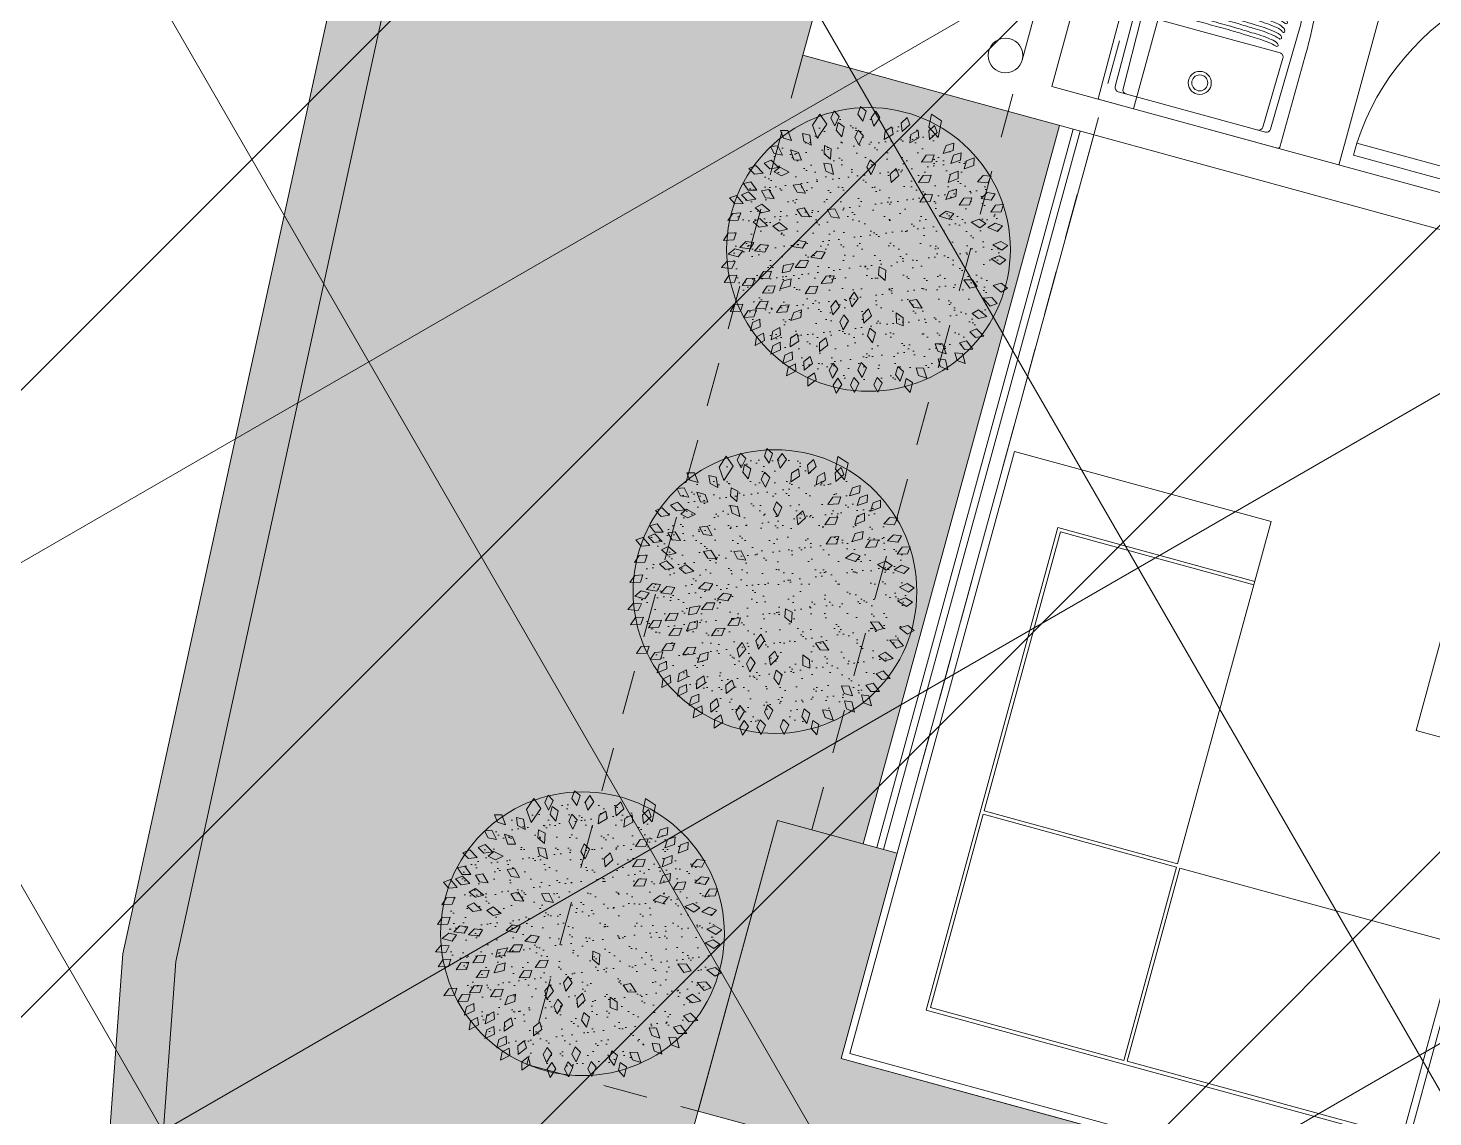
# Model space of a CAD drawing. Header units: inches. Extents: x 0 to 766, y -245 to 236.
# Drawn here: x 187.176 to 191.137, y 65.661 to 68.73 of the extents above; entities that cross this region are included whole.
import ezdxf

# ---------------------------------------------------------------- set-up
doc = ezdxf.new("R2010")
doc.units = ezdxf.units.IN
doc.header["$MEASUREMENT"] = 0
doc.linetypes.add('HIDDEN2', pattern=[0.1875, 0.125, -0.0625])
for name, color, linetype, lineweight in [('A-PLACAS', 251, 'Continuous', 9), ('A-VIGAS', 251, 'HIDDEN2', 9), ('COC-LAV', 251, 'Continuous', 9), ('DLP_ETAPAS', 251, 'Continuous', 9), ('DLP_HATCH', 251, 'Continuous', 9), ('HATCH', 251, 'Continuous', 9), ('MOBILIARIO', 251, 'Continuous', 9), ('MURO-BAJO', 251, 'Continuous', 9), ('MUROS', 251, 'Continuous', 9), ('PROYECCIONES', 251, 'HIDDEN2', 9), ('PUERTAS', 251, 'Continuous', 9), ('RED-PLUVIAL', 251, 'Continuous', 9), ('VIDRIOS', 251, 'Continuous', 9), ('XREF_PAISAJISMO_200612$0$A-MURO BAJO', 251, 'Continuous', 9), ('XREF_PAISAJISMO_200612$0$HATCH MUROS', 251, 'Continuous', 9), ('XREF_VEGETACION_200612$0$0_PA_alternathera verde', 251, 'Continuous', 9), ('XREF_VEGETACION_200612$0$0_PA_arrayan', 251, 'Continuous', 9), ('XREF_VEGETACION_200612$0$0_PA_VEGETACION', 251, 'Continuous', 9)]:
    doc.layers.add(name, color=color, linetype=linetype, lineweight=lineweight)
doc.layers.add('relleno', color=7, linetype='Continuous')

# ---------------------------------------------------------------- blocks, each defined once
blk = doc.blocks.new('XREF_VEGETACION_200612$0$vib 2')
at = {"layer": 'XREF_VEGETACION_200612$0$0_PA_arrayan', "color": 68, "true_color": 0x3d5200}
for points in [[(471.9991278601013, 17.40327505128238), (471.9866738549131, 17.38433920615082), (471.9947412778862, 17.36167107864796), (472.0110900439348, 17.38599382868125)], [(472.0238042046054, 17.40891701607177), (472.0178819022391, 17.39633102536962), (472.0247516089712, 17.3832593512432), (472.0325724509072, 17.399456377245)], [(472.0691685130013, 17.41660571361439), (472.0648215750683, 17.40339265348848), (472.0732307002172, 17.39125394889214), (472.0790227100223, 17.4082822148728)], [(472.0956921621608, 17.40829769946393), (472.0877171243825, 17.39690122633817), (472.0922654877425, 17.38285224325039), (472.1027251134618, 17.39748458584128)], [(472.1916999459867, 17.40313652296629), (472.1872218011545, 17.38091908173373), (472.2031735761645, 17.36290608109706), (472.2092520207831, 17.39157541718157)], [(471.9312554757778, 17.3750014276066), (471.9362852374229, 17.36203291477503), (471.9504886970377, 17.35799270809355), (471.9441533511697, 17.37482638305241)], [(472.030705056617, 17.38915131883394), (472.0274703579561, 17.37562292085584), (472.0368584490883, 17.36422444376731), (472.0412164100832, 17.38167487057731)], [(472.0650128810584, 17.3758903175073), (472.0593512305805, 17.36318494300917), (472.0664888819454, 17.35025762820493), (472.0739742462451, 17.36661239941043)], [(472.1233968454622, 17.38147155532374), (472.1115935541864, 17.37411199403718), (472.1102724547834, 17.35940430110412), (472.1256297008644, 17.3687672179945)], [(472.1495084159559, 17.39750684251197), (472.1393987686251, 17.3879530025446), (472.1410202030202, 17.37327538402019), (472.1542160061473, 17.38549749511912)], [(472.1685617030637, 17.37516873027289), (472.1563760033923, 17.36846130522355), (472.154257793917, 17.35384710925976), (472.170101040688, 17.36236184658062)], [(472.1970701181393, 17.38396217420498), (472.1868647333844, 17.37451066907229), (472.1883382153296, 17.35981746023259), (472.2016564808482, 17.37190600950316)], [(471.9690640062734, 17.37018244325063), (471.9712709731591, 17.35644890312261), (471.984315701971, 17.34952816723208), (471.9816401853354, 17.36731442121183)], [(472.2301299494396, 17.35317426655325), (472.216849733088, 17.34903703548267), (472.2118540585104, 17.33514082122968), (472.229079194109, 17.34031807180304)], [(471.9138282526026, 17.34757867194693), (471.9201314029929, 17.33517902991852), (471.9346680541604, 17.33258147185742), (471.9266788235137, 17.34869610537996)], [(471.9672958700494, 17.32413026281313), (471.9626095443429, 17.33722679589073), (471.9485174655376, 17.34163982772762), (471.9544070842902, 17.32464507527751)], [(472.0072622541147, 17.34896166609289), (472.0063585641862, 17.33508131408768), (472.0175366961939, 17.32543191514983), (472.0188851998752, 17.3433676548255)], [(472.1965609583441, 17.33334824426671), (472.1826713152425, 17.33260082083919), (472.1744144473753, 17.32035804059637), (472.1923836147395, 17.32114432560812)], [(472.2427193064499, 17.33677128993281), (472.2295514937284, 17.33228915479364), (472.2249198925387, 17.31826739294021), (472.2420041621569, 17.32389206639803)], [(472.2652836304198, 17.32779293227077), (472.2522345667672, 17.32297600741501), (472.2479625335379, 17.30884054608046), (472.264897601269, 17.31489964674247)], [(471.8767784409972, 17.30959797979472), (471.8865132369244, 17.29966245889579), (471.9011591910421, 17.30154860921541), (471.8887008433954, 17.31452161171296)], [(471.9031515122751, 17.31885644349842), (471.9129879981514, 17.30902158849829), (471.9276137748297, 17.31105829947583), (471.9150226352793, 17.3239024586428)], [(471.920530002957, 17.30365578525095), (471.9328255470115, 17.29715190766251), (471.9462039124707, 17.30340337730459), (471.9303899802034, 17.31197243595434)], [(472.0059207432759, 17.31863085172833), (472.0092072874428, 17.30511495535762), (472.0227586467599, 17.29924791217451), (472.0186844011268, 17.31676675181666)], [(472.0858690981479, 17.32473780537327), (472.0804718505148, 17.31191787771129), (472.0878757557742, 17.29914119105299), (472.0950207297554, 17.31564751004578)], [(472.1308908290395, 17.30936928412336), (472.1207254950664, 17.2998747165982), (472.1222610845667, 17.28518786874244), (472.1355281224477, 17.29733261763874)], [(472.2375130577273, 17.30498623644828), (472.2246111890482, 17.29978790865365), (472.2207564112678, 17.28553300692428), (472.2375061007713, 17.29208717517187)], [(471.8674055556874, 17.2834126044072), (471.8757167310754, 17.27225889690928), (471.8904833037422, 17.2721595655193), (471.8798815137007, 17.28668923405706)], [(471.9531595826988, 17.28075862140554), (471.9600395856749, 17.26866951944026), (471.9746824210687, 17.26675930827994), (471.9659432856084, 17.28247989132526)], [(472.1913401827306, 17.29818071918495), (472.1774505396288, 17.29743329575765), (472.1691936717617, 17.2851905155149), (472.1871628391261, 17.28597680052635)], [(472.2947827198608, 17.29633274976908), (472.2809356677341, 17.29765183076583), (472.2709557496599, 17.28676777038925), (472.2888430447632, 17.28488259300386)], [(471.8432023853429, 17.25905713633304), (471.8522458463065, 17.248488473169), (471.8669855839673, 17.24938383272581), (471.8554293522136, 17.26316652939764)], [(471.8641238487728, 17.26429892228333), (471.8739965423655, 17.25450041482125), (471.8886147074063, 17.25659105728167), (471.8759762794365, 17.26938868824808)], [(471.8982852881148, 17.27098195765526), (471.905596492749, 17.25914865236626), (471.9202986570771, 17.25776738515364), (471.9109986551812, 17.27316281254658)], [(472.1935039490474, 17.26467152883387), (472.1796143059458, 17.26392410540634), (472.1713574380786, 17.25168132516353), (472.1893266054428, 17.2524676101753)], [(472.2350661995038, 17.27384185733024), (472.2216746009388, 17.27008075175502), (472.2162890624615, 17.25633093319752), (472.2336533384089, 17.26102040445849)], [(472.2614461514057, 17.25911742810021), (472.247556508304, 17.25837000467263), (472.2392996404368, 17.24612722443015), (472.2572688078012, 17.24691350944158)], [(472.3013743825365, 17.26605887792175), (472.2876041292039, 17.26802380805665), (472.27712633719, 17.25761816489685), (472.2949059541694, 17.25489889294519)], [(471.8626886242028, 17.23282966493801), (471.8487989811011, 17.2320822415104), (471.8405421132339, 17.21983946126758), (471.8585112805981, 17.22062574627935)], [(471.8875433468671, 17.24168499085601), (471.8983226230563, 17.23289362963541), (471.9126679937606, 17.23639675315681), (471.898844281489, 17.24790389002589)], [(471.9596715611343, 17.23897057432196), (471.9672595637616, 17.2273128282531), (471.9819901928693, 17.22627837132236), (471.9723300109548, 17.24145038850105)], [(472.0121751053676, 17.23879815353993), (472.0185452591874, 17.22643280002396), (472.0330957531845, 17.22391393927114), (472.0250194416004, 17.23998510634376)], [(472.2303035076272, 17.23186319229057), (472.2170309881666, 17.23602504938171), (472.2050109889733, 17.2274471035644), (472.2221185369953, 17.2218936343279)], [(472.3160978734025, 17.2472291267417), (472.3022082303008, 17.24648170331412), (472.2939513624336, 17.23423892307136), (472.3119205297978, 17.23502520808304)], [(471.8840771310779, 17.21759840403476), (471.8942489705281, 17.20811080636852), (471.9087952631908, 17.210653817342), (471.8957660037138, 17.22305331803207)], [(471.9179686242347, 17.21006536739594), (471.9287884193358, 17.20132392236419), (471.9431174452183, 17.20489331339161), (471.9292406941218, 17.21633643354752)], [(472.2855023918595, 17.21469772316737), (472.2737293897624, 17.22210564115389), (472.2599197582529, 17.21687538182732), (472.2750463125652, 17.20714416532985)], [(472.3143617069008, 17.21054551540897), (472.3013713616356, 17.21551861878223), (472.288844847143, 17.20769890205324), (472.3055770190808, 17.20110014140263)], [(471.8550422716805, 17.19861191274353), (471.8411526285786, 17.19786448931595), (471.8328957607115, 17.18562170907313), (471.8508649280757, 17.1864079940849)], [(471.8853725824287, 17.18197588400755), (471.8715792613734, 17.18377174634582), (471.8612299039518, 17.17323835486857), (471.8790415405041, 17.17073739040887)], [(471.9756770814882, 17.18322690456202), (471.9619528263375, 17.18549089392448), (471.9512511746037, 17.17531562069885), (471.9689674367252, 17.1722102581862)], [(472.3233366244269, 17.17668400320403), (472.311261622581, 17.18358872316204), (472.2976849031984, 17.17778060592329), (472.3132084730252, 17.16869611365746)], [(471.8660329037291, 17.16782945297891), (471.8525135439806, 17.17110172119393), (471.8410890306565, 17.16174533137982), (471.8585272836685, 17.1573389097268)], [(471.910446139305, 17.17683221118372), (471.896628000266, 17.17842590524867), (471.8864339929978, 17.1677420973663), (471.9042803415284, 17.16550221700888)], [(472.0081281987939, 17.16505209735902), (471.9943778646585, 17.16715189221545), (471.9837985925572, 17.1568494392622), (472.0015507046439, 17.15395604396474)], [(472.320219637316, 17.15175342620461), (472.3084552124438, 17.15917495803504), (472.2946395399031, 17.15396067694493), (472.3097548271959, 17.14421196882793)], [(471.8529816687287, 17.14894762808089), (471.8391069233886, 17.14993366511248), (471.8293913657062, 17.13881298734668), (471.8473187878926, 17.1373580805982)], [(471.9158437026969, 17.13271523026833), (471.9019540595952, 17.1319678068408), (471.893697191728, 17.11972502659802), (471.9116663590921, 17.1205113116097)], [(471.9338902948323, 17.12975302772929), (471.9475505362749, 17.13237574216433), (471.9540722237375, 17.14562448277169), (471.9363753537723, 17.14241044896286)], [(471.9794218933341, 17.15051873528043), (471.9655125491025, 17.15062347457134), (471.9565212977791, 17.1389094259676), (471.9745048867752, 17.1385935989407)], [(472.1012330537493, 17.13995780387387), (472.1003802427454, 17.12607423298343), (472.111593665671, 17.11646586780844), (472.1128764240457, 17.13440642941719)], [(471.8561739585929, 17.12575092121491), (471.8422843154911, 17.12500349778767), (471.8340274476239, 17.11276071754486), (471.8519966149883, 17.11354700255632)], [(471.8871920905565, 17.12063593790088), (471.8733024474548, 17.11988851447361), (471.8650455795875, 17.1076457342308), (471.8830147469517, 17.10843201924257)], [(471.9496185623283, 17.11952516827088), (471.9361875401698, 17.11590736907021), (471.9306553898372, 17.10221588092062), (471.9480687823412, 17.10671954402957)], [(472.0237692395729, 17.12447901158595), (472.0098795964709, 17.1237315881587), (472.0016227286038, 17.11148880791583), (472.0195918959681, 17.11227509292732)], [(472.2705270150441, 17.10602029360768), (472.2624571855337, 17.11734984253687), (472.2476961478407, 17.11776613722128), (472.2579835942099, 17.10301223376928)], [(472.3230863208236, 17.10305201458183), (472.3120773882045, 17.11155402786463), (472.2978301032031, 17.10767119318691), (472.3119545166792, 17.0965352081011)], [(471.9223469630639, 17.10711095016765), (471.90845160975, 17.10647850763439), (471.900093699364, 17.09430448327791), (471.9180687588504, 17.09494202256789)], [(471.9957871998629, 17.10666925006131), (471.9818975567611, 17.1059218266337), (471.9736406888939, 17.09367904639092), (471.9916098562584, 17.09446533140266)], [(472.0584880827169, 17.09626565518792), (472.0502723602935, 17.08504145221687), (472.0545207645998, 17.07089887126759), (472.0652893641604, 17.08530534493025)], [(472.1532569721846, 17.08109375610911), (472.1610950348405, 17.06960264645468), (472.175844572892, 17.06888664204416), (472.1658588991897, 17.08384643952288)], [(472.3049827001154, 17.07648424577365), (472.2958495072797, 17.08697546190407), (472.2811179345431, 17.08595453107415), (472.2927911951269, 17.07227081055546)], [(471.8663644296191, 17.07586084740194), (471.8524747865171, 17.0751134239747), (471.8442179186499, 17.06287064373188), (471.8621870860145, 17.06365692874331)], [(471.889638327005, 17.06576830096182), (471.8757536645921, 17.06493344950857), (471.8675740352948, 17.05263893042056), (471.8855378964714, 17.05353832550565)], [(471.9100743109877, 17.08089120877986), (471.8961922313503, 17.08001445783429), (471.8880497436159, 17.06769530897779), (471.9060108086499, 17.06864891410259)], [(471.9464331557788, 17.07428867330424), (471.9325435126772, 17.07354124987665), (471.9242866448101, 17.06129846963387), (471.9422558121742, 17.06208475464561)], [(471.9675738361461, 17.06561034058126), (471.9543059246627, 17.06143381665006), (471.9493514063843, 17.04752287549988), (471.9665611412522, 17.05275109179828)], [(472.0267184384267, 17.08202757759358), (472.017925008146, 17.07124998921912), (472.0214253778221, 17.05690394630923), (472.0329351681207, 17.0707254493812)], [(472.0828863184533, 17.0672609851137), (472.0731038350667, 17.05737241362618), (472.0752181820086, 17.04275765834049), (472.0879952995834, 17.05541682444121)], [(472.1431556005668, 17.03805745600607), (472.142884261277, 17.05196454780341), (472.1309314150905, 17.06063582239795), (472.131101891352, 17.0426502682576)], [(472.2618731972742, 17.05929127437574), (472.2727632277976, 17.05063748546723), (472.2870629632411, 17.05432246868213), (472.2730942600488, 17.06565315934992)], [(471.8958534949202, 17.04958886050997), (471.8831447912918, 17.04393468688727), (471.879799744091, 17.02955163455942), (471.896305581002, 17.03669772214343)], [(471.9302769097613, 17.03512574451744), (471.9179018181759, 17.02877452923724), (471.9153606839006, 17.01422790861096), (471.9314441967879, 17.02227960613965)], [(472.0407998125292, 17.05718892823358), (472.0338229965551, 17.04515543887498), (472.0395498087595, 17.03154422449009), (472.0487269836328, 17.04701318312476)], [(471.9020619561104, 17.02567266258305), (471.8898455405596, 17.01902134554291), (471.887660148725, 17.00441704488958), (471.9035423837974, 17.01285883551665)], [(471.9601214090856, 17.02456169746074), (471.9485773204055, 17.01680187505161), (471.9477611385283, 17.00205754115043), (471.9627884237772, 17.01194136216975)], [(472.0093882638051, 17.0172671663461), (471.9984637248761, 17.0086569818842), (471.9987643284816, 16.99389313507765), (472.013001557347, 17.00488451961814)], [(472.0852723583308, 17.03415629966037), (472.0812669136661, 17.02083574260299), (472.0899856571089, 17.00891747730017), (472.0953375062449, 17.02608916710383)], [(472.2399053988038, 17.00867457269498), (472.2483900304832, 16.99765223843531), (472.2631563502151, 16.99778390706083), (472.2523285752761, 17.01214595808955)], [(472.2575816109248, 17.02804146086364), (472.2673630416371, 17.01815184810641), (472.2819999601167, 17.02010688070891), (472.2694807177307, 17.03302112826614)], [(471.9304662182968, 17.00978764210532), (471.917858695864, 17.00391131626495), (471.914766569561, 16.98947177714567), (471.9311444591964, 16.99690642246199)], [(471.9516418350823, 16.99311642633708), (471.9388391641212, 16.98767837121232), (471.9352509236898, 16.97335405392837), (471.9518754585199, 16.98021947901151)], [(472.1979020280947, 17.00738808887391), (472.2026591088393, 16.99431709005714), (472.2167748464238, 16.98998033003454), (472.2107934093976, 17.00694298404267)], [(472.2321669876316, 16.99170220966022), (472.2359621967923, 16.97832023616226), (472.249725690669, 16.97296974353537), (472.2449919982344, 16.99032201646432)], [(471.9569241407396, 16.97264876413521), (471.9444619520573, 16.96647019791626), (471.9417188399888, 16.95196030917671), (471.9579127312776, 16.95978763980761)], [(471.9825233693091, 16.98536237849359), (471.9717541946844, 16.97655864603644), (471.9723181710373, 16.96180251288015), (471.9863570222409, 16.97304617228323)], [(472.0223432390733, 16.97374342907903), (472.0153781874135, 16.96170312664722), (472.0211182998611, 16.94809751588758), (472.0302803516985, 16.96357543648494)], [(472.0704825728195, 16.97470032761799), (472.0649396098166, 16.96194272641605), (472.0721974614599, 16.9490825116211), (472.0795300388005, 16.96550635189757)], [(472.1335297547532, 16.96779044449741), (472.1293706982108, 16.95451704719468), (472.1379511800154, 16.94249885818604), (472.1435010394947, 16.95960757759022)], [(472.1650447614836, 16.96578184343801), (472.1694842578887, 16.9525995940495), (472.1834909569655, 16.94792263820017), (472.1779216031351, 16.96502502159538)], [(472.2031155995646, 16.98126632587497), (472.2065555556306, 16.96778865806706), (472.2201727254758, 16.96207602115748), (472.2158996206267, 16.97954742049569)], [(471.9896707949354, 16.95741639135522), (471.9785002073352, 16.94912791743385), (471.9783708440703, 16.93436157732557), (471.9929220443532, 16.94493379517339)], [(472.030000023455, 16.94774171370608), (472.0223566240668, 16.93612021324051), (472.0273078453716, 16.92220809828106), (472.0373415772132, 16.9371357050959)], [(472.0576167209745, 16.94881853898118), (472.0519104534347, 16.9361331403654), (472.0590026287028, 16.92318082068826), (472.0665454243158, 16.93950918417747)], [(472.0979690943521, 16.94925666250339), (472.0921063795957, 16.93664280492672), (472.0990378277722, 16.92360376503777), (472.1067819836412, 16.9398375960634)], [(472.1481873327727, 16.94765669469166), (472.1454389599439, 16.93402117951763), (472.1552290463867, 16.92296605660999), (472.1589595715612, 16.94056129465406)]]:
    blk.add_lwpolyline(points, close=True, dxfattribs=at)
blk = doc.blocks.new('XREF_VEGETACION_200612$0$ARRAYAN')
at = {"layer": 'XREF_VEGETACION_200612$0$0_PA_arrayan', "true_color": 0x779e00}
h = blk.add_hatch(dxfattribs=at)
h.set_pattern_fill('AR-SAND', color=64, scale=0.0009, style=0)
h.set_pattern_definition([(37.50000000000001, (878.0805660225582, 496.4642429204698), (-0.0014400281663856, 0.0440471913596408), [0, -0.0347472, 0, -0.038862, 0, -0.0371475]), (7.499999999999999, (878.0805660225582, 496.4642429204698), (0.0404570954824202, 0.0645142590511519), [0, -0.0187452, 0, -0.0313182, 0, -0.0120015]), (327.5, (878.0524482225583, 496.4642429204698), (0.0711893133217312, 0.0001293466210691), [0, -0.01143, 0, -0.041148, 0, -0.053721]), (317.5, (878.0524482225583, 496.4642429204698), (0.0687200807225068, 0.0200636390931495), [0, -0.005715, 0, -0.0269748, 0, -0.030861])])
h.paths.add_polyline_path([(784.3152277029352, 808.4285049173043, 1), (783.7942965999522, 808.4285049173043, 1)])
at = {"layer": 'XREF_VEGETACION_200612$0$0_PA_arrayan'}
blk.add_circle((784.0578047917517, 808.4294242570828), 0.2761531747650853, dxfattribs=at)
at = {"layer": 'XREF_VEGETACION_200612$0$0_PA_arrayan', "color": 252, "xscale": 1.128600000000005, "yscale": 1.128600000000005, "zscale": 1.128600000000005}
blk.add_blockref('XREF_VEGETACION_200612$0$vib 2', (251.2648154271443, 789.0514367767951), dxfattribs=at)
blk = doc.blocks.new('XREF_PAISAJISMO_200612')
at = {"layer": 'XREF_PAISAJISMO_200612$0$HATCH MUROS', "true_color": 0xf8991e, "transparency": 33554636}
h = blk.add_hatch(color=30, dxfattribs=at)
h.dxf.hatch_style = 1
h.paths.add_polyline_path([(32.16013901866972, 65.55069738440216), (32.01525429933099, 65.59031218476593), (31.32124412091798, 62.41094586998224), (31.164966660348, 60.28836719878018), (29.35408920870395, 51.99065381195396), (30.15470163160353, 51.77174801379442), (30.19426292035496, 51.91643700562418), (29.53100054830429, 52.09778814949095), (31.31378188121016, 60.26676088664681), (31.47005909052677, 62.38933614548296)])
at = {"layer": 'XREF_PAISAJISMO_200612$0$A-MURO BAJO', "elevation": 1.069169213885796e-06}
blk.add_lwpolyline([(32.01525864235009, 65.5903320806101), (31.32124412091798, 62.41094586998224), (31.164966660348, 60.28836719878018), (29.35408920870395, 51.99065381195396), (30.15470163160353, 51.77174801379442), (30.19426292035496, 51.91643700562418), (29.53100054830429, 52.09778814949095), (31.31378188121016, 60.26676088664681), (31.47005909052677, 62.38933614548296), (32.16014586688834, 65.55072875786573)], dxfattribs=at)
blk = doc.blocks.new('paisajismo et 1')
at = {"layer": 'XREF_VEGETACION_200612$0$0_PA_alternathera verde', "true_color": 0x99b29c, "transparency": 33554618}
h = blk.add_hatch(dxfattribs=at)
h.set_pattern_fill('STIP2', color=253, scale=0.1, angle=45, style=0, double=1, pattern_type=2)
h.set_pattern_definition([(45, (-0.05515432893298566, 0.0678822509944439), (-0.07071067811865477, 0.07071067811865477), [0, -0.1]), (45, (-0.03535533905960619, 0.06505382340401411), (-0.07071067811865477, 0.07071067811865477), [0, -0.1]), (45, (-0.02192031021695584, 0.04454772733151913), (-0.07071067811865477, 0.07071067811865477), [0, -0.1]), (45, (0.01909188309218735, 0.05303300824016333), (-0.07071067811865477, 0.07071067811865477), [0, -0.1]), (45, (-0.008485281374305487, 0.07636753190308809), (-0.07071067811865477, 0.07071067811865477), [0, -0.1]), (45, (-0.006363961030729115, 0.112429978325963), (-0.07071067811865477, 0.07071067811865477), [0, -0.1]), (45, (-0.03606244584079832, 0.09263098798692226), (-0.07071067811865477, 0.07071067811865477), [0, -0.1]), (45, (0.02262741699814796, 0.09333809465169907), (-0.07071067811865477, 0.07071067811865477), [0, -0.1]), (45, (0.04171930009033531, 0.06717514432966709), (-0.07071067811865477, 0.07071067811865477), [0, -0.1]), (45, (0, 0.004242640919983387), (-0.07071067811865477, 0.07071067811865477), [0, -0.1]), (45, (-0.001414213562384248, 0.03111269790679216), (-0.07071067811865477, 0.07071067811865477), [0, -0.1]), (45, (0.02192031021695584, 0.02757716458290815), (-0.07071067811865477, 0.07071067811865477), [0, -0.1]), (45, (0.01979898987337947, 0.115965511649847), (-0.07071067811865477, 0.07071067811865477), [0, -0.1]), (45, (0.0148492424050346, 0.07566042523831129), (-0.07071067811865477, 0.07071067811865477), [0, -0.1]), (45, (-0.01414213562384248, 0.09333809465169907), (-0.07071067811865477, 0.07071067811865477), [0, -0.1]), (45, (0.004242640687152743, 0.09899494890123606), (-0.07071067811865477, 0.07071067811865477), [0, -0.1]), (45, (-0.002121320343576372, 0.05444722250103951), (-0.07071067811865477, 0.07071067811865477), [0, -0.1]), (45, (-0.02050609665457159, 0.112429978325963), (-0.07071067811865477, 0.07071067811865477), [0, -0.1]), (45, (0.04313351365271956, 0.09263098798692226), (-0.07071067811865477, 0.07071067811865477), [0, -0.1]), (45, (0.0622253967449069, 0.0692964643239975), (-0.07071067811865477, 0.07071067811865477), [0, -0.1]), (120.9638, (-0.02757716446649283, 0.05303300824016333), (0.141421532209918, -0.2828426137166201), [0.004123099999999989, -0.4081874999999993]), (14.03620000000003, (-0.03040559159126133, 0.07990306615829468), (-0.3535534263607663, -0.07071036266044872), [0.005831, -0.5772642]), (23.19860000000003, (0.006363961030729115, 0.08414570707827806), (0.282842725450836, 0.1414213818706459), [0.0053852, -0.5331313]), (194.0362, (0.04101219330914319, 0.05091168824583292), (0.3535534263607664, 0.07071036266044864), [0.005830999999999989, -0.5772641999999986]), (98.13009999999991, (0.009899494936689734, 0.03818376641720533), (-0.07071066359193326, 0.3535533934986177), [0.004999999999999999, -0.4949999999999999]), (0, (-0.003535533905960619, 0.1265721134841442), (0.07071070000000002, 0.07071069999999999), [0.005656900000000001, -0.1357645]), (146.3099, (0.03535533905960619, 0.07778174616396427), (-0.3535532763525759, 0.2121322549781836), [0.005099, -0.5048028999999999]), (8.130100000000086, (-0.01979898987337947, 0.02828427124768496), (0.3535533934986178, 0.07071066359193351), [0.004999999999999996, -0.4949999999999997]), (0, (-0.05586143571417779, 0.08131727948784828), (0.07071070000000002, 0.07071069999999999), [0.0042426, -0.1371787])])
edge = h.paths.add_edge_path()
edge.add_line((32.89130303086131, 65.35104686859995), (32.16020117879573, 65.55101899533464))
edge.add_line((32.16020117880544, 65.5510189961642), (31.47005272351193, 62.38934382463056))
edge.add_line((31.47005272351089, 62.38934382423759), (31.31377527366021, 60.2667652982863))
edge.add_line((31.31377527365112, 60.26676529832184), (29.76902955207025, 53.18998410061157))
edge.add_arc((23.32263562703156, 58.60802622418851), 8.42087733501489, 319.9537400429385, 349.3248501376628)
edge.add_line((31.59777478186879, 57.04813935048878), (31.11547814865186, 57.18001034897053))
edge.add_line((31.1154781486548, 57.18001034855843), (31.6422987150329, 59.10677045748407))
edge.add_arc((42.44262637328939, 60.19350069481879), 10.85486343229149, 151.6317359734243, 185.7457692992268, ccw=False)
edge = h.paths.add_edge_path()
edge.add_line((34.66938018213841, 77.04591327346861), (34.66937259270219, 77.0459153468415))
edge.add_line((34.66937259270344, 77.04591534659266), (32.92899654192777, 69.07298762841191))
edge.add_line((32.92899654191569, 69.07298762910068), (33.41195098480054, 68.94096293561972))
edge.add_line((33.41195098482422, 68.94096293486655), (34.62281914455538, 74.4881343691553))
edge.add_arc((38.16411327043897, 73.53881381172687), 3.666329718954907, 149.5029611579719, 164.9934539222534, ccw=False)
edge.add_line((35.00500050708069, 75.39945352822542), (34.34905153200729, 75.57843894572403))
edge.add_line((34.34905153198633, 75.57843894604594), (34.66938018213013, 77.04591327365672))
at = {"layer": 'XREF_VEGETACION_200612$0$0_PA_alternathera verde', "true_color": 0x6e6b8e, "transparency": 33554615}
h = blk.add_hatch(dxfattribs=at)
h.set_pattern_fill('ANSI36', color=8, scale=0.3, angle=132, style=0)
h.set_pattern_definition([(177, (0, 0), (-0.06749766157737931, -0.03401406042485334), [0.09374999999999982, -0.01874999999999995, 0, -0.01874999999999995])])
h.paths.add_polyline_path([(33.31773594615515, 65.23440826870501), (32.89130303086131, 65.35104686859995, 0.1499597168649664), (31.64229871501448, 59.10677045769989)])
at = {"layer": 'XREF_VEGETACION_200612$0$0_PA_VEGETACION', "true_color": 0x9a9384, "transparency": 33554508}
h = blk.add_hatch(color=252, dxfattribs=at)
h.dxf.hatch_style = 1
h.paths.add_polyline_path([(33.96204619892524, 64.74717957433313), (33.23860125461943, 64.94498607050627), (31.11547814827645, 57.18001034855843), (31.59777478149044, 57.04813935048878), (33.16703969001537, 62.78746924642473), (33.40818800081615, 62.72153374738991)])
blk.add_blockref('XREF_PAISAJISMO_200612', (0, 0))
at = {"layer": 'XREF_VEGETACION_200612$0$0_PA_arrayan', "color": 252, "true_color": 0x9a9384, "transparency": 33554590, "xscale": 1.448471488116208, "yscale": 1.448471488116208, "zscale": 1.448471488116208}
blk.add_blockref('XREF_VEGETACION_200612$0$ARRAYAN', (-1102.261938617798, -1106.589838585816, 5.952712665173116e-06), dxfattribs=at)
at = {"layer": 'XREF_VEGETACION_200612$0$0_PA_arrayan', "color": 7, "xscale": 1.448471488116208, "yscale": 1.448471488116208, "zscale": 1.448471488116208}
for p in [(-1102.525680613355, -1107.554431847297, 5.952712665173116e-06), (-1103.068480829796, -1108.519025108777, 5.952712665173116e-06)]:
    blk.add_blockref('XREF_VEGETACION_200612$0$ARRAYAN', p, dxfattribs=at)
blk = doc.blocks.new('ESTR_PISO-1_PISO')
at = {"layer": 'HATCH'}
h = blk.add_hatch(color=256, dxfattribs=at)
h.dxf.hatch_style = 1
h.paths.add_polyline_path([(-26.45000000886381, 2.950000003033352), (-29.9000000088638, 2.950000003033352), (-29.90000000606983, 1.500000002741245), (-29.65000001128521, 1.50000000262483), (-29.65000001128521, 2.700000003033352), (-26.45000000886381, 2.700000003033352)])
h.paths.add_polyline_path([(-22.65000366250683, -2.530000005981407), (-18.74999998613441, -2.530000005981407), (-18.74999998613288, 2.869999992595268), (-22.44999998488044, 2.869999992595268), (-22.45000342059387, -0.5300005013042437), (-22.65000366250683, -0.5300002593523914), (-22.64999998484183, 3.11999999300599), (-18.49999998433253, 3.119999985222847), (-18.49999998433253, -2.780000005981378), (-22.65000366250683, -2.780000005981378)])
h.paths.add_polyline_path([(-29.90000001815997, -2.449999997157278), (-26.45000001034731, -2.449999997157278), (-26.45000001034731, -2.199999997223529), (-29.90000001815997, -2.199999997223529)])
h.paths.add_polyline_path([(-30.30000000718738, -6.800000003093373), (-22.39999965129812, -6.800000003093373), (-22.39999965129812, -7.100000336519088), (-30.30000000718738, -7.100000336519088)])
h.paths.add_polyline_path([(-20.85000004935182, -4.750003257845236), (-21.5500000280017, -4.750003257845236), (-21.55000002800205, -5.000003152987489), (-20.85000004935182, -5.000003152987489)])
h.paths.add_polyline_path([(-22.44999997200972, 4.919999993006002), (-22.4499999847813, 6.869999992998601), (-18.74999998478216, 6.869999992710461), (-18.74999998480502, 4.919999992745232), (-18.54999998481543, 4.919999992742305), (-18.54999998059867, 6.869999990180787), (-18.04999997781795, 6.869999993250929), (-18.049999979353, 7.119999992617892), (-22.44999995288214, 7.11999999270688), (-22.44999995288214, 13.72000001150502), (-22.649999985639, 13.72000001150502), (-22.64999998481278, 4.919999993006002)])
h.paths.add_polyline_path([(-26.45000000793158, 8.519999993329606), (-29.65000001128431, 8.519999993201452), (-29.65000001220403, 9.700000000067007), (-29.90000000791986, 9.699999999950592), (-29.90000000793157, 8.269999993201452), (-26.45000000793158, 8.269999993201452)])
h.paths.add_polyline_path([(-19.14999996774782, 8.919999992945293), (-15.74999999686031, 8.919999992945293), (-15.74999999686031, 9.169999994901076), (-19.14999996774782, 9.169999994901076)])
h.paths.add_polyline_path([(-20.64999997314962, 18.06999999368185), (-16.64999998155054, 18.06999999368185), (-16.64999998155054, 18.3199999853195), (-20.64999997314962, 18.3199999853195)])
h.paths.add_polyline_path([(-19.14999997234969, 13.72000000406877), (-15.74999998420117, 13.72000000406877), (-15.74999998420117, 13.46999999532017), (-19.14999997234969, 13.46999999532017)])
h.paths.add_polyline_path([(-29.80000000515398, 18.31999998400931), (-25.8000000027956, 18.31999998584587), (-25.8000000027956, 18.06999999389313), (-29.55000085984682, 18.07000099347016), (-29.55000000562754, 17.67000006339305), (-29.8000000057358, 17.66999998866669)])
h.paths.add_polyline_path([(-26.45000002318596, 13.36999999350763), (-29.90000001671172, 13.36999997327541), (-29.90000002318595, 14.21999999993523), (-29.55000002318599, 14.21999999993523), (-29.55000001817609, 13.61999999356124), (-26.45000002318596, 13.61999999356124)])
h.paths.add_polyline_path([(-23.12499998563788, 31.11999999606229), (-28.72500000894649, 31.11999999859427), (-28.72500000874743, 30.91999999607987), (-23.37499999896693, 30.91999999607987), (-23.37499999982811, 24.61999999335671), (-23.12499999982805, 24.61999999331505)])
h.paths.add_polyline_path([(-17.19999999597133, 25.66999999352174), (-17.19999999299523, 24.21999999983336), (-17.44999999150514, 24.21999999992067), (-17.44999998872862, 25.66999999353732)])
h.paths.add_polyline_path([(-29.00000264258932, 25.66999999605957), (-29.00000000495152, 24.21999999644663), (-29.25000000346131, 24.21999999635932), (-29.25000000174498, 25.66999999607276)])
h.paths.add_polyline_path([(-29.25000000524926, 28.36999999599811), (-28.20000000313672, 28.36999999595798), (-28.20000000314508, 28.06999999589402), (-29.2500000086593, 28.06999999591653)])
h.paths.add_polyline_path([(-17.1999999860779, 30.91999999963545), (-17.19999998563787, 31.11999999963544), (-23.07499998563787, 31.11999999963544), (-23.0749999860779, 30.91999999963545)])
at = {"layer": 'A-PLACAS', "elevation": -3.949631391000002e-07}
blk.add_lwpolyline([(-26.45000002318596, 13.36999999350763), (-29.90000001671172, 13.36999997327541), (-29.90000002318595, 14.21999999993523), (-29.55000002318599, 14.21999999993523), (-29.55000001817609, 13.61999999356124), (-26.45000002318596, 13.61999999356124)], close=True, dxfattribs=at)
at = {"layer": 'A-VIGAS'}
for p, q in [((-29.80000000562754, 14.21999999993523, -3.949631391000002e-07), (-29.80000000562757, 17.67000000218962, -3.949631391000002e-07)), ((-29.55000000562754, 14.21999999993523, -3.949631391000002e-07), (-29.55000103685131, 17.67000006339273, 7.582648723999999e-07))]:
    blk.add_line(p, q, dxfattribs=at)
blk = doc.blocks.new('A$C2A08204E')
for p, q in [((8.0755846e-09, -2.52014942e-08), (8.0755846e-09, 1.759999974798506)), ((8.0755846e-09, 1.759999974798506), (2.574999008075582, 1.759999974798506)), ((2.574999008075582, 1.759999974798506), (2.574999008075586, 1.009999974798507)), ((0.1750000080755854, 0.1750009747985075), (0.1750000080755854, 1.584999974798505)), ((0.1750000080755854, 1.584999974798505), (2.399999008075583, 1.584999974798505)), ((2.399999008075583, 1.009999974798502), (2.399999008075583, 1.584999974798505)), ((0.1850000080755834, 1.574999974798505), (0.7500000080755846, 1.574999974798505)), ((0.1850000080755834, 1.009999974798507), (0.1850000080755834, 1.574999974798505)), ((0.7500000080755846, 1.009999974798507), (0.7500000080755846, 1.574999974798505)), ((0.7599990080755852, 1.574999974798506), (1.564999008075582, 1.574999974798505)), ((0.7599990080755852, 1.009999974798507), (0.7599990080755852, 1.574999974798505)), ((1.564999008075582, 1.574999974798505), (1.564999008075582, 1.009999974798507)), ((1.584999008075582, 1.574999974798505), (2.389999008075582, 1.574999974798505)), ((1.584999008075582, 1.009999974798507), (1.584999008075582, 1.574999974798505)), ((2.389999008075582, 1.574999974798505), (2.389999008075582, 1.009999974798507)), ((0.1850000080755834, 1.009999974798507), (0.7500000080755846, 1.009999974798507)), ((0.1850000080755869, 0.184999974798508), (0.1850000080755834, 0.9999999747985056)), ((0.7500000080755846, 0.9999999747985056), (0.1850000080755834, 0.9999999747985056)), ((0.7500000080755846, 0.9999999747985056), (0.7500000080755846, -2.52014942e-08)), ((2.574999008075586, 1.009999974798507), (0.7599990080755852, 1.009999974798507)), ((0.7500000080755846, 0.1750009747985075), (0.1750000080755854, 0.1750009747985075)), ((0.7500000080755846, 0.184999974798508), (0.1850000080755869, 0.184999974798508)), ((0.7500000080755846, -2.52014942e-08), (8.0755846e-09, -2.52014942e-08))]:
    blk.add_line(p, q)
blk = doc.blocks.new('P-80 MARCO 3.5x1.5')
at = {"layer": 'PUERTAS'}
for p, q in [((0.03799999994225799, 0.0762000009417534), (0.0379999983124435, 0.7962000034749508)), ((0.0379999983124435, 0.7962000034749508), (0.0729999982286245, 0.7961999997496605)), ((0.0729999982286245, 0.7961999997496605), (0.0729999999748543, 0.0762000009417534)), ((0.03799999994225799, 0.0762000009417534), (0.0729999999748543, 0.0762000009417534))]:
    blk.add_line(p, q, dxfattribs=at)
at = {"layer": 'PUERTAS', "linetype": 'Continuous'}
for p, q in [((0, 0), (0, 0.0762000009417534)), ((0, 0.0762000009417534), (0.0279999999329448, 0.0762000009417534)), ((0.0279999999329448, 0.0762000009417534), (0.0279999999329448, 0.0382000021636486)), ((0.7999999999301508, 0.0762000009417534), (0.7719999999972063, 0.0762000009417534)), ((0.7719999999972063, 0.0762000009417534), (0.7719999999972063, 0.0382000021636486)), ((0.7999999999301508, 0), (0.7999999999301508, 0.0762000009417534)), ((0, 0), (0.03799999994225799, 0)), ((0.0279999999329448, 0.0382000021636486), (0.03799999994225799, 0.0382000021636486)), ((0.03799999994225799, 0.0382000021636486), (0.03799999994225799, 0)), ((0.7619999999878928, 0.0382000021636486), (0.7619999999878928, 0)), ((0.7719999999972063, 0.0382000021636486), (0.7619999999878928, 0.0382000021636486)), ((0.7999999999301508, 0), (0.7619999999878928, 0))]:
    blk.add_line(p, q, dxfattribs=at)
at = {"layer": 'PUERTAS', "color": 7, "linetype": 'Continuous'}
blk.add_arc((0.0364534721011296, 0.0755453258752823), 0.7215807719765989, 0.05198355930147469, 87.09684895294437, dxfattribs=at)
blk = doc.blocks.new('LAV. AMAZONAS')
at = {"layer": 'COC-LAV'}
for p, q in [((0.2600349327876756, 0), (-0.2600349327876756, 0)), ((-0.2650348099032271, -0.0049649451847245), (-0.2668829010672198, -0.2685586561473201)), ((0.2151416071683343, -0.0349999999997408), (-0.2151416071683343, -0.0349999999997408)), ((0.2650348099014081, -0.0049649451847245), (0.2668829010654008, -0.2685586561473201)), ((-0.2271407617263321, -0.0468575573657972), (-0.2307957701086707, -0.3547499999993988)), ((-0.208011860240731, -0.248774838573695), (-0.2042209755236399, -0.0467748385734694)), ((0.208011860240731, -0.248774838573695), (0.2042209755218209, -0.0467748385734694)), ((0.2271407617263321, -0.0468575573657972), (0.2307957701086707, -0.3547499999993988)), ((0, -0.2609999999993988), (-0.1960139728307695, -0.2609999999993988)), ((0, -0.2609999999993988), (0.1960139728289505, -0.2609999999993988))]:
    blk.add_line(p, q, dxfattribs=at)
at = {"layer": 'COC-LAV', "color": 7}
for points in [[(-5.6387963923e-05, -0.2860000278905089, -0.0049235515411519), (-0.0599697972520517, -0.2854693153611833, -0.0054431989836466), (-0.1040541543625295, -0.2840939867263614, -0.0412721379987797), (-0.1569916890075547, -0.2810113420354128, -0.0597734659378476), (-0.1802292364918685, -0.2761645255803842, -0.3711704278845604)], [(5.6387963923e-05, -0.2860000278905089, 0.0049235515411519), (0.0599697972520517, -0.2854693153611833, 0.0054431989836466), (0.1040541543625295, -0.2840939867263614, 0.0412721379987797), (0.1569916890075547, -0.2810113420354128, 0.0597734659378476), (0.1802292364918685, -0.2761645255803842, 0.3711704278845604)], [(-5.6387963923e-05, -0.321000027891273, -0.0049235515411519), (-0.0599697972520517, -0.3204693153610378, -0.0054431989836466), (-0.1040541543625295, -0.3190939867262159, -0.0412721379987797), (-0.1569916890075547, -0.3160113420352673, -0.068069055061766), (-0.1833315872700041, -0.3100616709433552, -0.1585457835226661)], [(-5.6387963923e-05, -0.310000027890851, -0.0049235515411519), (-0.0599697972520517, -0.3094693153615253, -0.0054431989836466), (-0.1040541543625295, -0.3080939867257939, -0.0412721379987797), (-0.1569916890075547, -0.3050113420348453, -0.0669025016349239), (-0.1828977512977872, -0.299222870466906, -0.0040212204102582)], [(-5.6387963923e-05, -0.2970000278909311, -0.0049235515411519), (-0.0599697972520517, -0.2964693153616054, -0.0054431989836466), (-0.1040541543625295, -0.2950939867258739, -0.0412721379987797), (-0.1569916890075547, -0.2920113420349253, -0.045554055692892), (-0.1778318711913016, -0.2874693323755082)], [(5.6387963923e-05, -0.2970000278909311, 0.0049235515411519), (0.0599697972520517, -0.2964693153616054, 0.0054431989836466), (0.1040541543625295, -0.2950939867258739, 0.0412721379987797), (0.1569916890075547, -0.2920113420349253, 0.045554055692892), (0.1778318711913016, -0.2874693323755082)], [(5.6387963923e-05, -0.310000027890851, 0.0049235515411519), (0.0599697972520517, -0.3094693153615253, 0.0054431989836466), (0.1040541543625295, -0.3080939867257939, 0.0412721379987797), (0.1569916890075547, -0.3050113420348453, 0.0669025016349239), (0.1828977512977872, -0.299222870466906, 0.0040212204102582)], [(5.6387963923e-05, -0.321000027891273, 0.0049235515411519), (0.0599697972520517, -0.3204693153610378, 0.0054431989836466), (0.1040541543625295, -0.3190939867262159, 0.0412721379987797), (0.1569916890075547, -0.3160113420352673, 0.068069055061766), (0.1833315872700041, -0.3100616709433552, 0.1585457835226661)], [(-5.6387963923e-05, -0.3690000278910475, -0.0049235515411519), (-0.0599697972520517, -0.3684693153617218, -0.0054431989836466), (-0.1040541543625295, -0.3670939867259904, -0.0412721379987797), (-0.1569916890075547, -0.3640113420350417, -0.0681736432493759), (-0.1833704431519436, -0.3580471213280134, -0.1575456919499931), (-0.1924882740277098, -0.3516832480344192, -0.3757833102916115)], [(-5.6387963923e-05, -0.3580000278906255, -0.0049235515411519), (-0.0599697972520517, -0.3574693153612998, -0.0054431989836466), (-0.1040541543625295, -0.3560939867264778, -0.0412721379987797), (-0.1569916890075547, -0.3530113420355292, -0.0681736432493759), (-0.1833704431519436, -0.3470471213285009, -0.0126858767641943), (-0.1881535104039358, -0.3446608038838121)], [(-5.6387963923e-05, -0.334000027891193, -0.0049235515411519), (-0.0599697972520517, -0.3334693153609578, -0.0054431989836466), (-0.1040541543625295, -0.3320939867261359, -0.0412721379987797), (-0.1569916890075547, -0.3290113420351872, -0.0787113504338257), (-0.1799356209285179, -0.3242936632813098, -0.0627313312029101), (-0.1858576011618425, -0.3211113172936848, -0.3711704278845604)], [(-5.6387963923e-05, -0.3450000278907055, -0.0049235515411519), (-0.0599697972520517, -0.3444693153613798, -0.0054431989836466), (-0.1040541543625295, -0.3430939867265579, -0.0412721379987797), (-0.1569916890075547, -0.3400113420356092, -0.0787113504338257), (-0.1799356209285179, -0.3352936632817318, -0.0541563083421781), (-0.1850994623036968, -0.3326314455752026, -0.3711704278845604)], [(5.6387963923e-05, -0.334000027891193, 0.0049235515411519), (0.0599697972520517, -0.3334693153609578, 0.0054431989836466), (0.1040541543625295, -0.3320939867261359, 0.0412721379987797), (0.1569916890075547, -0.3290113420351872, 0.0787113504338257), (0.1799356209285179, -0.3242936632813098, 0.0627313312029101), (0.1858576011618425, -0.3211113172936848, 0.3711704278845604)], [(5.6387963923e-05, -0.3450000278907055, 0.0049235515411519), (0.0599697972520517, -0.3444693153613798, 0.0054431989836466), (0.1040541543625295, -0.3430939867265579, 0.0412721379987797), (0.1569916890075547, -0.3400113420356092, 0.0787113504338257), (0.1799356209285179, -0.3352936632817318, 0.0541563083421781), (0.1850994623018778, -0.3326314455752026, 0.3711704278845604)], [(5.6387963923e-05, -0.3580000278906255, 0.0049235515411519), (0.0599697972520517, -0.3574693153612998, 0.0054431989836466), (0.1040541543625295, -0.3560939867264778, 0.0412721379987797), (0.1569916890075547, -0.3530113420355292, 0.0681736432493759), (0.1833704431519436, -0.3470471213285009, 0.0126858767641943), (0.1881535104039358, -0.3446608038838121)], [(5.6387963923e-05, -0.3690000278910475, 0.0049235515411519), (0.0599697972520517, -0.3684693153617218, 0.0054431989836466), (0.1040541543625295, -0.3670939867259904, 0.0412721379987797), (0.1569916890075547, -0.3640113420350417, 0.0681736432493759), (0.1833704431519436, -0.3580471213280134, 0.1575456919499931), (0.1924882740258908, -0.3516832480344192, 0.3757833102916115)], [(-5.6387963923e-05, -0.3930000278913894, -0.0049235515411519), (-0.0599697972520517, -0.3924693153611542, -0.0054431989836466), (-0.1040541543625295, -0.3910939867263323, -0.0412721379987797), (-0.1569916890075547, -0.3880113420353837, -0.0645116210851877), (-0.1851025601081346, -0.381616267601089, -0.1576034049459792), (-0.1965556188242772, -0.3724272983453147)], [(-5.6387963923e-05, -0.3820000278909674, -0.0049235515411519), (-0.0599697972520517, -0.3814693153616417, -0.0054431989836466), (-0.1040541543625295, -0.3800939867259103, -0.0412721379987797), (-0.1569916890075547, -0.3770113420349617, -0.0681736432493759), (-0.1833704431519436, -0.3710471213288429, -0.0888479887804153), (-0.1902175991672266, -0.3667010342823005, -0.3711704278845604)], [(5.6387963923e-05, -0.3820000278909674, 0.0049235515411519), (0.0599697972520517, -0.3814693153616417, 0.0054431989836466), (0.1040541543625295, -0.3800939867259103, 0.0412721379987797), (0.1569916890075547, -0.3770113420349617, 0.0681736432493759), (0.1833704431519436, -0.3710471213288429, 0.0888479887804153), (0.1902175991672266, -0.3667010342823005, 0.3711704278845604)], [(5.6387963923e-05, -0.3930000278913894, 0.0049235515411519), (0.0599697972520517, -0.3924693153611542, 0.0054431989836466), (0.1040541543625295, -0.3910939867263323, 0.0412721379987797), (0.1569916890075547, -0.3880113420353837, 0.0645116210851877), (0.1851025601081346, -0.381616267601089, 0.1576034049459792), (0.1965556188242772, -0.3724272983453147)]]:
    blk.add_lwpolyline(points, format="xyb", dxfattribs=at)
at = {"layer": 'COC-LAV'}
for points in [[(-3.26456629409e-05, -0.4170000161474264, -0.0049251119562989), (-0.0604378213756718, -0.416464759029509, -0.0053497753770085), (-0.1042791677937203, -0.4151056216213648, -0.0402298958658134), (-0.1597327210074582, -0.4118620441148553, -0.104909825135948), (-0.2087471107497549, -0.3966596236394935, -0.2539451508362864), (-0.2307957701086707, -0.3547499999993988, -0.2539451508362864)], [(3.26456629409e-05, -0.4170000161474264, 0.0049251119562989), (0.0604378213756718, -0.416464759029509, 0.0053497753770085), (0.1042791677937203, -0.4151056216213648, 0.0402298958658134), (0.1597327210074582, -0.4118620441148553, 0.104909825135948), (0.2087471107497549, -0.3966596236394935, 0.2539451508362864), (0.2307957701086707, -0.3547499999993988, 0.2539451508362864)], [(-0.0610812946451915, -0.4494584950042511, 0.0049272132361423), (0, -0.4499999999997045, 0.0049272132361423), (0.0610812946433725, -0.4494584950042511, 0.0049272132361423)]]:
    blk.add_lwpolyline(points, format="xyb", dxfattribs=at)
for radius in [0.0325, 0.0225]:
    blk.add_circle((0, -0.1199999999997772), radius, dxfattribs=at)
for centre, radius, start, end in [((-0.2600349327876756, -0.0049999999999955), 0.005, 90, 179.5982981213434), ((0.2600349327876756, -0.0049999999999955), 0.005, 0.4017018786565916, 90), ((-0.2151416071683343, -0.046999999999457), 0.012, 90, 179.3198705485309), ((-0.1922230881118594, -0.046999999999457), 0.012, 90, 178.9248702894029), ((0.1922230881118594, -0.046999999999457), 0.012, 1.07512971059712, 90), ((0.2151416071683343, -0.046999999999457), 0.012, 0.6801294514690265, 90), ((1.077660542317971, -0.2805793984870206), 1.344597177371658, 179.4877670509211, 183.9733561200252), ((-0.1960139728307695, -0.2489999999996826), 0.012, 178.9248702894029, 270), ((0.1960139728289505, -0.2489999999996826), 0.012, 270, 1.07512971059712), ((-1.07766054231979, -0.2805793984870206), 1.344597177371658, 356.0266438799748, 0.5122329490788112), ((-0.2016033795116527, -0.3694364690144312), 0.0622509836005028, 183.9733561200252, 209.8872888799835), ((0.2016033795116527, -0.3694364690144312), 0.0622509836005028, 330.1127111200165, 356.0266438799748), ((-0.181227885739645, -0.3585976043567598), 0.0853209884666803, 209.3798457817763, 246.4527864212734), ((0.181227885737826, -0.3585976043567598), 0.0853209884666803, 293.5472135787267, 330.6201542182237), ((-0.1649936868998338, -0.3061244419994864), 0.1400424930675449, 248.9414455181295, 273.206704115886), ((-0.1653006849264784, -1.266861510440207), 0.8209542138837498, 85.8335256113968, 89.43183461529854), ((-0.0188465518349403, 1.63290323981357), 2.082789996166924, 267.6112935367995, 268.8380785450235), ((0.0188465518349403, 1.63290323981357), 2.082789996166924, 271.1619214549765, 272.3887064632005), ((0.1653006849246594, -1.266861510440207), 0.8209542138837498, 90.56816538470143, 94.16647438860313), ((0.1649936868998338, -0.3061244419994864), 0.1400424930675449, 266.7932958841139, 291.0585544818704)]:
    blk.add_arc(centre, radius, start, end, dxfattribs=at)
at = {"layer": 'COC-LAV', "color": 7}
for centre, radius, start, end in [((-0.1812098230166157, -0.2800650762336545), 0.004021920602231, 67.21520092002338, 203.9492222081778), ((0.1812098230147967, -0.2800650762336545), 0.004021920602231, 336.0507777918222, 112.7847990799766), ((-0.1847868611621379, -0.3028503814119858), 0.004089935419713, 62.49071531889842, 198.7220255939081), ((-0.1791718559325091, -0.3009474008684947), 0.0100186468049905, 198.7220255939081, 245.4681559167651), ((-0.1727651288219931, -0.2740812252430942), 0.0143147927269089, 212.145351695142, 249.2708020285635), ((0.1727651288219931, -0.2740812252430942), 0.0143147927269089, 290.7291979714364, 327.854648304858), ((0.1847868611621379, -0.3028503814119858), 0.004089935419713, 341.2779744060919, 117.5092846811016), ((0.1791718559306901, -0.3009474008684947), 0.0100186468049905, 294.5318440832349, 341.2779744060919), ((-0.1897729133215762, -0.34851027841421), 0.0041762327483975, 67.18440784055767, 229.4437836763919), ((-0.1843243269504455, -0.3232405560137295), 0.0081746649951016, 170.888371756852, 211.7759654212787), ((-0.1890039897625684, -0.3224900213334649), 0.0034351981105827, 23.66236898452646, 170.8883717568487), ((-0.1806922541218228, -0.3209906842092778), 0.0124471205154226, 211.7759654212819, 249.2632656816359), ((0.1806922541200038, -0.3209906842092778), 0.0124471205154226, 290.7367343183641, 328.224034578718), ((0.1890039897625684, -0.3224900213334649), 0.0034351981105827, 9.111628243151301, 156.3376310154735), ((0.1897729133215762, -0.34851027841421), 0.0041762327483975, 310.5562163236081, 112.8155921594423), ((0.1843243269504455, -0.3232405560137295), 0.0081746649951016, 328.2240345787213, 9.111628243147956), ((-0.1934974949999741, -0.3694414339923924), 0.0042740504505921, 39.87923737333212, 224.3150275355017), ((0.1934974949999741, -0.3694414339923924), 0.0042740504505921, 315.6849724644982, 140.1207626266679)]:
    blk.add_arc(centre, radius, start, end, dxfattribs=at)
blk = doc.blocks.new('TORRE-B_PLAN-GEN')
at = {"layer": 'HATCH'}
h = blk.add_hatch(dxfattribs=at)
h.set_pattern_fill('_USER', color=256, scale=0.6, double=1, pattern_type=0)
h.set_pattern_definition([(270, (671.2880245822566, 428.1700215088472), (0.6, 0), []), (359.9999999999999, (671.2880245822566, 428.1700215088472), (8.326672684688674e-17, 0.6), [])])
h.paths.add_polyline_path([(-23.97000004434176, 33.56999709259571), (-24.12000020774667, 33.56999709459569), (-24.12000020773166, 33.72000020565201), (-24.92000008375908, 33.72000021023223), (-24.92000034289595, 33.07000021813201), (-28.02000012897815, 33.07000023230967), (-28.02000020503556, 32.87000022317807), (-28.03190020698821, 32.87000022403163), (-28.03190020698821, 32.83200022408982), (-28.07010020915322, 32.83200022408982), (-28.07010020915186, 32.84200022409868), (-28.10810020793042, 32.84200022650384), (-28.10810020793042, 32.87000022162692), (-28.17000021565718, 32.87000022411985), (-28.17000022639877, 33.72000077957728), (-29.1500002529383, 33.72000023656665), (-29.15000016882277, 33.3200003473039), (-29.80000022597687, 33.32000028006541), (-29.7999999423273, 32.27000021939057), (-29.70000020883299, 32.27000020363812), (-29.7000002084992, 32.07000020367241), (-28.10810020792906, 32.07000021134809), (-28.10810020793224, 32.09800023678827), (-28.07010020915186, 32.09800022400532), (-28.07010020915232, 32.10800022401418), (-28.03190020698821, 32.10800022647663), (-28.03190020698821, 32.0700002216704), (-25.67000021895774, 32.07000020286387), (-25.67000022081993, 32.02000020289688), (-24.7700002205097, 32.02000022411994), (-24.77000012947428, 32.12000021352287), (-23.97000028174079, 32.12000023466544)])
h.paths.add_polyline_path([(-28.10810020792951, 32.14300022407633), (-28.10810020793133, 32.10800022404374), (-28.82810021046316, 32.10800022241392), (-28.82810020673742, 32.14300022233056)], flags=16)
at = {"layer": 'MOBILIARIO', "elevation": -5.358165649999995e-07}
blk.add_lwpolyline([(-27.23000022777978, 30.59000022603777), (-27.23000022777978, 31.09000022603777), (-28.23000022777978, 31.09000022603777), (-28.23000022777978, 30.59000022603823)], close=True, dxfattribs=at)
at = {"layer": 'MURO-BAJO', "color": 4}
for p, q in [((-29.65000021129799, 29.87000023042174, -5.358165649999995e-07), (-29.65000021132983, 31.97000020365385, -5.358165649999995e-07)), ((-29.55000021132446, 31.97000020364248, -5.358165649999995e-07), (-29.55000021129763, 29.87000023042174, -5.358165649999995e-07))]:
    blk.add_line(p, q, dxfattribs=at)
at = {"layer": 'MUROS'}
for p, q in [((-30.40000021100559, 32.27000020373953, -9.724546519999998e-07), (-30.40000021100559, 31.97000020373935, -9.724546519999998e-07)), ((-29.70000020866701, 32.2700002036886, -9.724546519999998e-07), (-29.70000020866564, 32.07000020362148, -9.724546519999998e-07)), ((-27.17000020459454, 32.07000020306668, -9.724546519999998e-07), (-29.70000020866564, 32.07000020362148, -9.724546519999998e-07)), ((-27.17000020831983, 31.97000020315909, -9.724546519999998e-07), (-30.40000021007381, 31.97000020373844, -9.724546519999998e-07)), ((-29.9000002288567, 29.87000023042174, -5.358165649999995e-07), (-29.90000021267088, 27.84500023010742, -5.358165649999995e-07)), ((-29.55000022885724, 29.87000023042174, -5.358165649999995e-07), (-29.9000002288567, 29.87000023042174, -5.358165649999995e-07)), ((-29.55000022885724, 29.87000023042174, -5.358165649999995e-07), (-29.55000022384638, 29.27000023042137, -5.358165649999995e-07)), ((-26.45000022625436, 29.27000023042183, -5.358165649999995e-07), (-29.55000022384638, 29.27000023042137, -5.358165649999995e-07))]:
    blk.add_line(p, q, dxfattribs=at)
at = {"layer": 'PROYECCIONES', "elevation": -5.358165649999995e-07}
blk.add_lwpolyline([(-30.40000021100559, 31.97000020751648), (-30.40000021100514, 29.0200002320712), (-29.90000687082465, 29.02000022982565)], dxfattribs=at)
at = {"layer": 'RED-PLUVIAL'}
blk.add_circle((-29.84892330863704, 32.12000019501102), 0.04892309734738271, dxfattribs=at)
at = {"layer": 'VIDRIOS'}
for p, q in [((-29.61000021120617, 31.9700000814596, -9.724546512148367e-07), (-29.61000021275868, 29.87000022664552, -5.358165642148364e-07)), ((-29.59000020760232, 31.97000008145687, -9.724546512148367e-07), (-29.59000021225938, 29.87000022664461, -5.358165642148364e-07))]:
    blk.add_line(p, q, dxfattribs=at)
blk.add_blockref('ESTR_PISO-1_PISO', (-2.056699486274738e-07, 15.65000022223057, -4.176229789999982e-08))
at = {"layer": 'COC-LAV', "extrusion": (-3.602320990000005e-08, -4.491105999999951e-08, 0.9999999999999984), "rotation": 179.9999999999997}
blk.add_blockref('LAV. AMAZONAS', (-29.30000020867012, 32.07000020362782, -1.357272297754797e-06), dxfattribs=at)
at = {"layer": 'MOBILIARIO', "xscale": -1.000000000000001, "rotation": 179.9999999999999}
blk.add_blockref('A$C2A08204E', (-29.53000023585537, 31.05000020083708, -5.358165649999995e-07), dxfattribs=at)
at = {"layer": 'PUERTAS', "linetype": 'Continuous', "extrusion": (-3.602857030000002e-08, -4.490675959999983e-08, 0.9999999999999984), "rotation": 90}
blk.add_blockref('P-80 MARCO 3.5x1.5', (-28.03190020698822, 32.07000022410692, -1.000579786964746e-06), dxfattribs=at)
blk = doc.blocks.new('ETAPAS_EL-ROSARIO-01')
at = {"layer": 'DLP_HATCH'}
h = blk.add_hatch(dxfattribs=at)
h.set_pattern_fill('NET', color=8, scale=0.5, angle=30)
h.set_pattern_definition([(29.99999999999999, (-226598.6886320594, -8188115.858783023), (-0.7937499999999998, 1.374815328507796), []), (120, (-226598.6886320594, -8188115.858783023), (-1.374815328507796, -0.7937499999999997), [])])
edge = h.paths.add_edge_path()
edge.add_line((-5.119257558631944, -39.38055419642478), (-2.145317182556028, -34.362713820301))
edge.add_line((-2.145317182556028, -34.362713820301), (-0.7240417564753443, -35.17092017363757))
edge.add_line((-0.7240417564753443, -35.17092017363757), (6.173584206553642, -23.15930621977895))
edge.add_line((6.173584206553642, -23.15930621977895), (4.372489723959006, -12.48715165443718))
edge.add_line((4.372489723959006, -12.48715165443718), (3.084003503667191, -7.412719970569015))
edge.add_line((3.084003503667191, -7.412719970569015), (0.6028502009867225, -1.453054812736809))
edge.add_line((0.6028502009867225, -1.453054812736809), (-26.05888872095966, -11.4215807216242))
edge.add_line((-26.05888872095966, -11.4215807216242), (-38.30667500055279, -6.003316828981042))
edge.add_line((-38.30667500055279, -6.003316828981042), (-39.01143954624422, -15.82896352373064))
edge.add_line((-39.01143954624422, -15.82896352373064), (-41.04641557997093, -27.65982411149889))
edge.add_arc((-46.95957980857929, -26.64272587094456), 6.000000002119358, 309.9255506769823, 350.2402988185339, ccw=False)
edge.add_line((-43.10882972707623, -31.24400002416223), (-48.93134561294573, -36.11679237801582))
edge.add_line((-48.93134561294573, -36.11679237801582), (-63.58545379701536, -32.11002549156547))
edge.add_line((-63.58545379701536, -32.11002549156547), (-61.2715167705901, -23.64699377864599))
edge.add_line((-61.2715167705901, -23.64699377864599), (-60.8656602006231, -17.4209560174495))
edge.add_line((-60.8656602006231, -17.4209560174495), (-71.96898017692729, -14.997259397991))
edge.add_line((-71.96898017692729, -14.997259397991), (-72.46370098288753, -16.80662044230849))
edge.add_line((-72.46370098288753, -16.80662044230849), (-97.98786569951335, -9.828191481530666))
edge.add_line((-97.98786569951335, -9.828191481530666), (-103.8112985943153, -36.55343463178724))
edge.add_line((-103.8112985943153, -36.55343463178724), (-110.35362560043, -66.42470536567271))
edge.add_line((-110.35362560043, -66.42470536567271), (-53.61793261306593, -81.61772925034165))
edge.add_line((-53.61793261306593, -81.61772925034165), (-44.92496922399732, -72.72020544484258))
edge.add_line((-44.92496922399732, -72.72020544484258), (-5.119257558631944, -39.38055419642478))

msp = doc.modelspace()

# ---------------------------------------------------------------- block references
at = {"color": 251}
msp.add_blockref('paisajismo et 1', (156.1220962290192, 3.709226474245099, -1.06852960529373e-07), dxfattribs=at)

# ---------------------------------------------------------------- next in the draw order: block references
at = {"color": 251, "rotation": 344.7077888221265}
msp.add_blockref('TORRE-B_PLAN-GEN', (210.2523632341129, 29.79812995724848, 3.211070349627163e-07), dxfattribs=at)

# ---------------------------------------------------------------- next in the draw order: hatches: boundary and pattern name
at = {"layer": 'relleno'}
h = msp.add_hatch(dxfattribs=at)
h.set_pattern_fill('ANSI31', color=4, scale=10)
h.set_pattern_definition([(45, (-1870.462494674153, 1547.3926886478), (-0.8838834764831844, 0.8838834764831844), [])])
h.paths.add_polyline_path([(205.8103589835893, 79.21312485838365), (180.6087908395335, 86.38975103319305), (174.8883668368809, 61.25166906454837), (183.0710886395551, 59.39147650631838), (181.9425997132827, 53.66669787343739), (198.7135403723347, 49.60716790721989)])

# ---------------------------------------------------------------- next in the draw order: block references
at = {"layer": 'DLP_ETAPAS', "color": 251}
msp.add_blockref('ETAPAS_EL-ROSARIO-01', (278.4598979095701, 96.25533297945282, -1.572678485372836e-07), dxfattribs=at)

doc.saveas('drawing.dxf')
